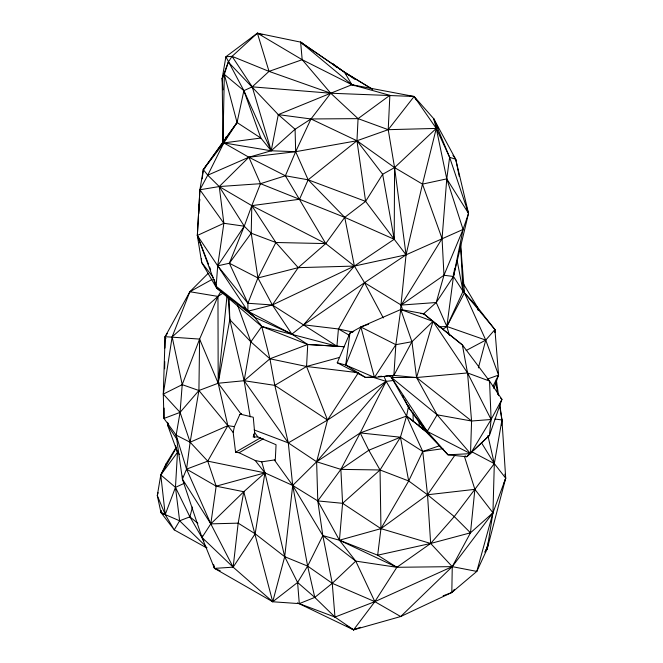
<?xml version="1.0" encoding="UTF-8"?>
<svg xmlns="http://www.w3.org/2000/svg" width="663" height="663" viewBox="0 0 663 663"><rect width="100%" height="100%" fill="white"/><g stroke="black" fill="none" stroke-linecap="round" stroke-linejoin="round"><path stroke-width="0.99" d="M499.695 403.784L501.957 419.961L505.703 478.189L487.197 548.906L476.813 571.407L451.818 592.507L400.684 616.54L353.57 629.85L334.972 617.071L314.792 597.404L307.632 566.094L292.698 485.44L288.306 442.884L274.797 385.369L269.916 358.791L261.752 326.461L254.766 317.37L247.896 311.237L247.912 303.273L257.924 277.963L275.866 242.501L251.807 205.638L219.246 186.552L207.751 175.189L203.301 169.62L237.064 122.547L243.876 90.657L225.884 56.761L257.377 33.15L300.629 42.125L354.829 79.32M223.307 139.86L222.983 141.89L222.163 78.599L228.287 62.057L232.067 56.347L257.377 33.15L302.187 59.703L351.904 84.74L389.861 95.323L388.22 129.675L394.568 167.59L394.212 239.268L406.054 254.816L400.46 310.127M494.888 332.644L494.93 329.594L477.468 307.251L463.039 291.339L453.459 276.488L453.351 274.449M164.101 408.101L163.952 418.452L176.143 435.127L186.56 469.131L210.801 523.869L233.144 567.163L272.725 601.772L299.295 603.628L334.972 617.071L374.844 601.656L452.257 566.641L492.949 512.806L505.703 478.189L504.875 474.194M164.648 368.761L164.747 361.517M164.938 348.058L165.095 336.68L189.867 291.728L208.149 273.388M221.044 291.132L217.97 296.411L199.604 339.083L198.917 390.515L190.132 442.221L186.56 469.131L182.424 479.134L202 537.478L214.497 568.382L272.725 601.772L297.588 582.454L307.632 566.094L322.815 535.596L317.784 500.921L316.624 461.755L327.539 420.06L358.401 372.73M443.149 595.805L451.818 592.507L452.257 566.641L470.49 532.812L492.949 512.806L494.316 463.619L501.957 419.961L499.604 405.731M222.983 141.89L224.343 74.405L228.287 62.057L278.286 114.624L295.085 129.244L295.665 151.694L308.146 179.806L344.735 217.365L394.212 239.268L354.382 266.07L272.352 304.972L247.896 311.237L216.138 286.292L197.342 235.473L199.903 189.767L203.301 169.62L237.064 122.547L224.343 74.405L222.163 78.599L223.041 89.853M344.528 346.757L307.731 344.478L291.886 334.16L272.352 304.972L257.924 277.963L251.211 233.21L251.807 205.638L260.501 183.684L248.882 157.239L223.812 142.901L203.301 169.62L202.232 178.844M393.167 380.512L386.148 381.382L327.539 420.06L274.797 385.369L244.133 380.719L218.185 383.239L198.917 390.515L180.071 412.378L163.952 418.452L163.297 394.104L165.095 336.68L167.407 333.381M389.04 375.648L391.435 377.454L409.054 408.11L427.196 431.398L447.989 454.818L470.515 453.641L471.584 421.013L467.539 372.946L462.376 344.926L423.657 313.723L400.767 309.505L360.863 326.983L349.94 333.05L337.252 362.785L365.495 377.421L374.462 377.429L393.888 375.382L416.571 377.529L467.539 372.946L489.543 381.084L501.941 399.358L489.41 435.458L466.769 456.757L447.989 454.818L425.414 431.107L419.231 426.16L419.124 421.055M464.597 456.948L474.874 489.344L492.949 512.806L476.813 571.407L452.257 566.641L400.684 616.54L374.844 601.656L332.262 583.307L307.632 566.094L284.7 556.696L255.172 533.79L238.174 523.148L210.801 523.869L182.424 479.134L182.565 476.051M372.473 89.323L344.528 72.209L300.629 42.125L302.187 59.703L330.738 93.226L358.07 118.636L356.959 140.755L365.611 201.37L394.212 239.268L382.65 174.27L356.959 140.755L310.988 118.967L278.286 114.624L271.192 150.783L248.882 157.239L207.751 175.189L199.903 189.767L197.342 235.473L201.668 262.473L216.619 288.049L261.752 326.461L307.731 344.478L343.948 346.666M175.562 445.428L177.485 452.381L175.463 487.355L179.632 520.795L174.228 529.878L206.748 547.945M474.07 449.887L489.41 435.458L491.117 419.488L489.543 381.084L462.376 344.926L433.005 321.406L400.767 309.505L395.852 344.685L393.888 375.382L391.435 377.454L427.196 431.398L470.515 453.641L491.117 419.488L501.941 399.358L500.49 397.908M179.673 454.569L177.485 452.381L167.606 425.132L167.747 423.077M212.193 279.363L189.867 291.728L172.148 336.845L182.217 384.648L180.071 412.378L176.143 435.127L182.424 479.134M216.138 286.292L217.704 265.846L223.87 223.282L219.246 186.552L248.882 157.239L295.665 151.694L356.959 140.755L388.22 129.675L436.279 128.415L449.63 157.305L468.517 213.395L453.459 276.488L446.862 326.478L449.439 335.395M501.56 425.016L501.957 419.961L494.88 419.016M297.389 602.833L353.57 629.85L374.844 601.656L355.758 561.105L339.439 540.212L342.589 503.316L340.865 469.379L360.208 432.922L386.148 381.382L384.15 376.683M259.937 323.95L261.752 326.461L336.903 346.219L338.437 328.972L364.517 282.703L406.054 254.816L463.072 229.439L468.517 213.395L455.73 159.302L433.643 118.611L414.11 96.483L351.904 84.74L300.629 42.125L304.582 45.266M226.953 296.369L218.185 383.239L227.848 425.679L233.185 432.483L235.589 452.207L239.086 452.746L255.205 460.487L261.728 461.838L274.366 459.956L275.269 460.346L276.057 444.74L257.783 436.9L254.65 432.541L253.266 417.234L241.257 414.375L239.824 414.549L234.395 426.632L233.185 432.483M261.728 461.838L264.927 472.86L243.777 491.731L216.171 486.178L186.56 469.131L207.743 461.141L264.927 472.86L292.698 485.44L317.784 500.921L339.439 540.212L377.67 555.188L430.66 543.461L470.49 532.812L474.874 489.344L427.527 494.772L380.952 528.643L339.439 540.212L322.815 535.596L292.698 485.44L274.366 459.956M199.273 204.486L198.743 213.693M199.629 201.411L199.861 199.356M427.229 432.276L406.576 416.049L360.208 432.922L368.794 450.252L380.048 469.976L380.952 528.643L377.67 555.188L396.864 567.296L452.257 566.641L430.66 543.461L380.952 528.643L342.589 503.316L317.784 500.921L340.865 469.379L368.794 450.252L400.444 437.215L406.576 416.049L408.623 405.93M372.598 376.907L365.495 377.421L345.713 365.073L349.94 333.05L353.76 331.517M409.991 96.251L414.11 96.483L436.279 128.415L422.48 184.115L406.054 254.816L354.382 266.07L325.74 243.586L275.866 242.501L251.211 233.21L244.257 226.199L223.87 223.282L199.903 189.767L219.246 186.552L260.501 183.684L344.735 217.365L354.382 266.07L364.517 282.703L401.206 305.071L436.229 302.519L453.459 276.488L463.072 229.439L446.771 178.869L436.279 128.415L433.643 118.611L449.63 157.305L446.771 178.869L442.064 238.572L443.97 275.244L436.229 302.519L423.276 314.105M255.205 460.487L264.927 472.86L255.172 533.79L233.144 567.163L202 537.478L210.801 523.869L216.171 486.178L207.743 461.141L190.132 442.221L176.143 435.127M454.611 268.382L453.459 276.488L443.97 275.244L401.206 305.071L402.466 309.936M234.395 426.632L227.848 425.679L190.132 442.221L180.071 412.378L163.297 394.104L172.148 336.845L217.97 296.411L222.768 293.319M492.949 512.806L487.197 548.906L484.62 552.08M222.163 78.599L225.884 56.761L232.067 56.347L269.029 71.38L330.738 93.226L414.11 96.483L416.314 99.98M250.2 416.894L244.133 380.719L250.871 341.843L261.752 326.461M488.432 541.944L487.197 548.906L485.424 549.975M210.801 523.869L243.777 491.731L238.174 523.148L233.144 567.163L214.497 568.382L213.312 564.495M229.133 298.035L229.796 319.641L218.185 383.239L241.257 414.375M254.65 432.541L253.175 437.066L257.783 436.9M177.162 439.71L167.606 425.132L168.129 423.168M203.889 540.925L189.891 516.842L192.477 507.046M478.371 367.89L485.747 340.094L494.93 329.594L464.456 292.839L463.503 290.013M176.109 447.459L165.999 463.951L160.786 474.923L157.297 495.584L165.22 514.571L174.228 529.878L160.943 512.499L161.482 510.518M158.109 492.617L157.297 495.584L160.943 512.499L163.405 514.389M164.913 467.904L165.999 463.951M470.515 453.641L437.141 414.814L416.571 377.529L433.005 321.406L423.657 313.723L420.632 313.541M189.295 293.61L189.867 291.728L217.97 296.411L218.185 383.239L199.604 339.083L165.095 336.68L165.899 338.536M503.681 484.007L505.703 478.189L494.316 463.619L481.429 442.702M493.86 388.593L498.576 375.092L494.93 329.594M401.206 305.071L442.064 238.572L422.48 184.115L394.568 167.59L356.959 140.755L308.146 179.806L299.527 199.273L251.807 205.638L244.257 226.199L229.365 263.236L247.912 303.273L272.352 304.972L336.903 346.219M163.297 394.104L182.217 384.648L199.604 339.083M337.252 362.785L345.713 365.073L360.863 326.983L368.595 324.207M443.97 275.244L463.072 229.439M260.501 183.684L285.372 175.77L295.665 151.694L310.988 118.967L330.738 93.226L351.904 84.74L354.829 85.734M460.503 244.017L463.039 291.339L446.862 326.478L442.685 329.428M380.952 528.643L408.69 480.965L422.754 451.503L439.528 445.743M207.751 175.189L223.812 142.901L237.064 122.547L260.857 138.053L271.192 150.783L295.665 151.694M493.04 386.206L498.576 375.092L485.747 340.094L464.456 292.839L460.536 244.009M464.456 292.839L446.862 326.478L438.74 326.876M471.584 421.013L416.571 377.529L391.435 377.454L437.141 414.814L471.584 421.013L491.117 419.488L467.539 372.946L433.005 321.406L411.938 341.718L393.888 375.382L385.783 375.962M207.743 461.141L227.848 425.679L198.917 390.515L182.217 384.648M176.466 447.624L160.786 474.923L165.22 514.571L179.632 520.795L205.588 546.063M437.141 414.814L427.196 431.398L425.414 431.107L409.054 408.11L404.339 399.167M272.352 304.972L298.217 267.661L325.74 243.586L344.735 217.365L365.611 201.37L382.65 174.27L394.568 167.59L436.279 128.415M374.844 601.656L396.864 567.296L430.66 543.461L454.271 516.568L494.316 463.619L487.885 435.566M345.713 365.073L374.462 377.429L395.852 344.685L411.938 341.718L416.571 377.529M383.313 317.95L364.517 282.703L303.637 324.804L291.886 334.16L247.896 311.237L217.704 265.846L244.257 226.199L219.246 186.552M430.66 543.461L427.527 494.772L454.785 455.373M223.87 223.282L197.342 235.473L217.704 265.846L229.365 263.236L251.211 233.21M177.485 452.381L160.786 474.923L175.463 487.355L189.891 516.842L197.864 523.298M414.11 96.483L388.22 129.675L358.07 118.636L310.988 118.967L295.085 129.244L271.192 150.783L223.812 142.901L260.857 138.053L243.876 90.657L224.343 74.405M451.818 592.507L454.395 589.341M243.777 491.731L272.725 601.772L284.7 556.696L292.698 485.44L316.624 461.755L386.148 381.382L406.576 416.049L422.754 451.503L427.527 494.772L454.271 516.568L470.49 532.812M203.301 169.62L205.522 167.457M339.439 540.212L396.864 567.296L355.758 561.105L332.262 583.307L314.792 597.404L299.295 603.628L297.588 582.454L284.7 556.696L264.927 472.86L216.171 486.178M471.882 451.951L466.769 456.757L465.07 455.895M232.067 56.347L252.23 86.853L271.192 150.783L243.876 90.657L252.23 86.853L269.029 71.38L302.187 59.703M342.589 503.316L380.048 469.976L400.444 437.215L422.754 451.503L442.975 448.685M427.527 494.772L408.69 480.965L380.048 469.976L340.865 469.379L316.624 461.755L288.306 442.884L244.133 380.719L269.916 358.791L307.731 344.478L306.563 366.473L327.539 420.06L288.306 442.884L254.128 429.931M358.07 118.636L389.861 95.323M316.624 461.755L360.208 432.922L400.444 437.215L408.69 480.965M346.5 625.54L353.57 629.85L355.343 628.781M274.797 385.369L306.563 366.473L339.348 357.465M239.824 414.549L241.614 413.513M235.589 452.207L260.683 437.721M239.086 452.746L263.286 438.782M466.147 350.52L485.747 340.094L446.862 326.478L436.229 302.519M183.9 483.476L175.463 487.355L165.22 514.571L160.943 512.499L163.537 514.206M278.286 114.624L330.738 93.226L252.23 86.853M179.632 520.795L189.891 516.842M353.57 629.85L360.316 627.289M487.305 379.095L498.576 375.092M352.534 332.039L338.437 328.972L303.637 324.804L354.382 266.07L298.217 267.661L257.924 277.963L229.365 263.236M422.48 184.115L446.771 178.869L468.517 213.395L466.387 206.964M378.681 376.476L381.722 376.252M357.39 372.606L306.563 366.473L269.916 358.791L250.871 341.843L229.796 319.641L228.105 297.331M248.882 157.239L285.372 175.77L308.146 179.806L365.611 201.37M371.802 376.907L386.148 381.382M449.63 157.305L455.73 159.302L459.268 176.399M262.084 34.915L257.377 33.15L269.029 71.38M220.215 570.752L214.497 568.382L213.61 564.42M214.265 279.372L216.619 288.049L254.766 317.37L291.886 334.16M395.852 344.685L360.863 326.983L374.462 377.429M251.807 205.638L325.74 243.586L285.372 175.77M471.915 451.818L494.316 463.619M338.437 328.972L349.07 335.122M372.589 89.298L344.528 72.209L332.453 63.532L336.216 67.021M160.943 512.499L162.708 513.576M204.453 545.806L206.914 547.696M429.409 434.19L425.414 431.107L424.991 429.094M355.758 561.105L322.815 535.596L332.262 583.307L334.972 617.071M406.576 416.049L427.345 432.409M419.231 426.16L428.596 433.494M297.588 582.454L314.792 597.404M247.357 310.284L254.766 317.37M243.478 306.952L247.896 311.237M346.608 74.43L344.528 72.209L351.904 84.74M275.866 242.501L298.217 267.661M217.704 265.846L247.912 303.273M213.387 277.615L201.668 262.473L201.428 258.404M452.928 155.258L455.73 159.302M462.882 282.869L477.468 307.251L478.296 310.209M471.592 300.281L472.545 302.088M402.449 395.587L403.394 397.377M433.643 118.611L438.541 128.705M462.376 344.926L463.213 346.766M197.342 235.473L208.447 264.098M209.558 266.957L210.668 269.824M237.437 304.864L250.871 341.843M400.767 309.505L411.938 341.718M253.738 434.306L254.625 437.373M477.468 307.251L478.23 310.251M229.796 319.641L244.133 380.719M457.213 260.982L463.039 291.339M486.857 546.876L487.197 548.906L487.156 546.859M495.568 381.341L497.756 394.551M496.289 379.509L498.559 395.687M394.568 167.59L406.054 254.816M408.914 406.054L409.054 408.11M167.524 422.281L167.606 425.132M226.017 136.984L226.066 139.039M413.032 412.684L413.206 421.345M201.958 535.414L202 537.478"/></g></svg>
